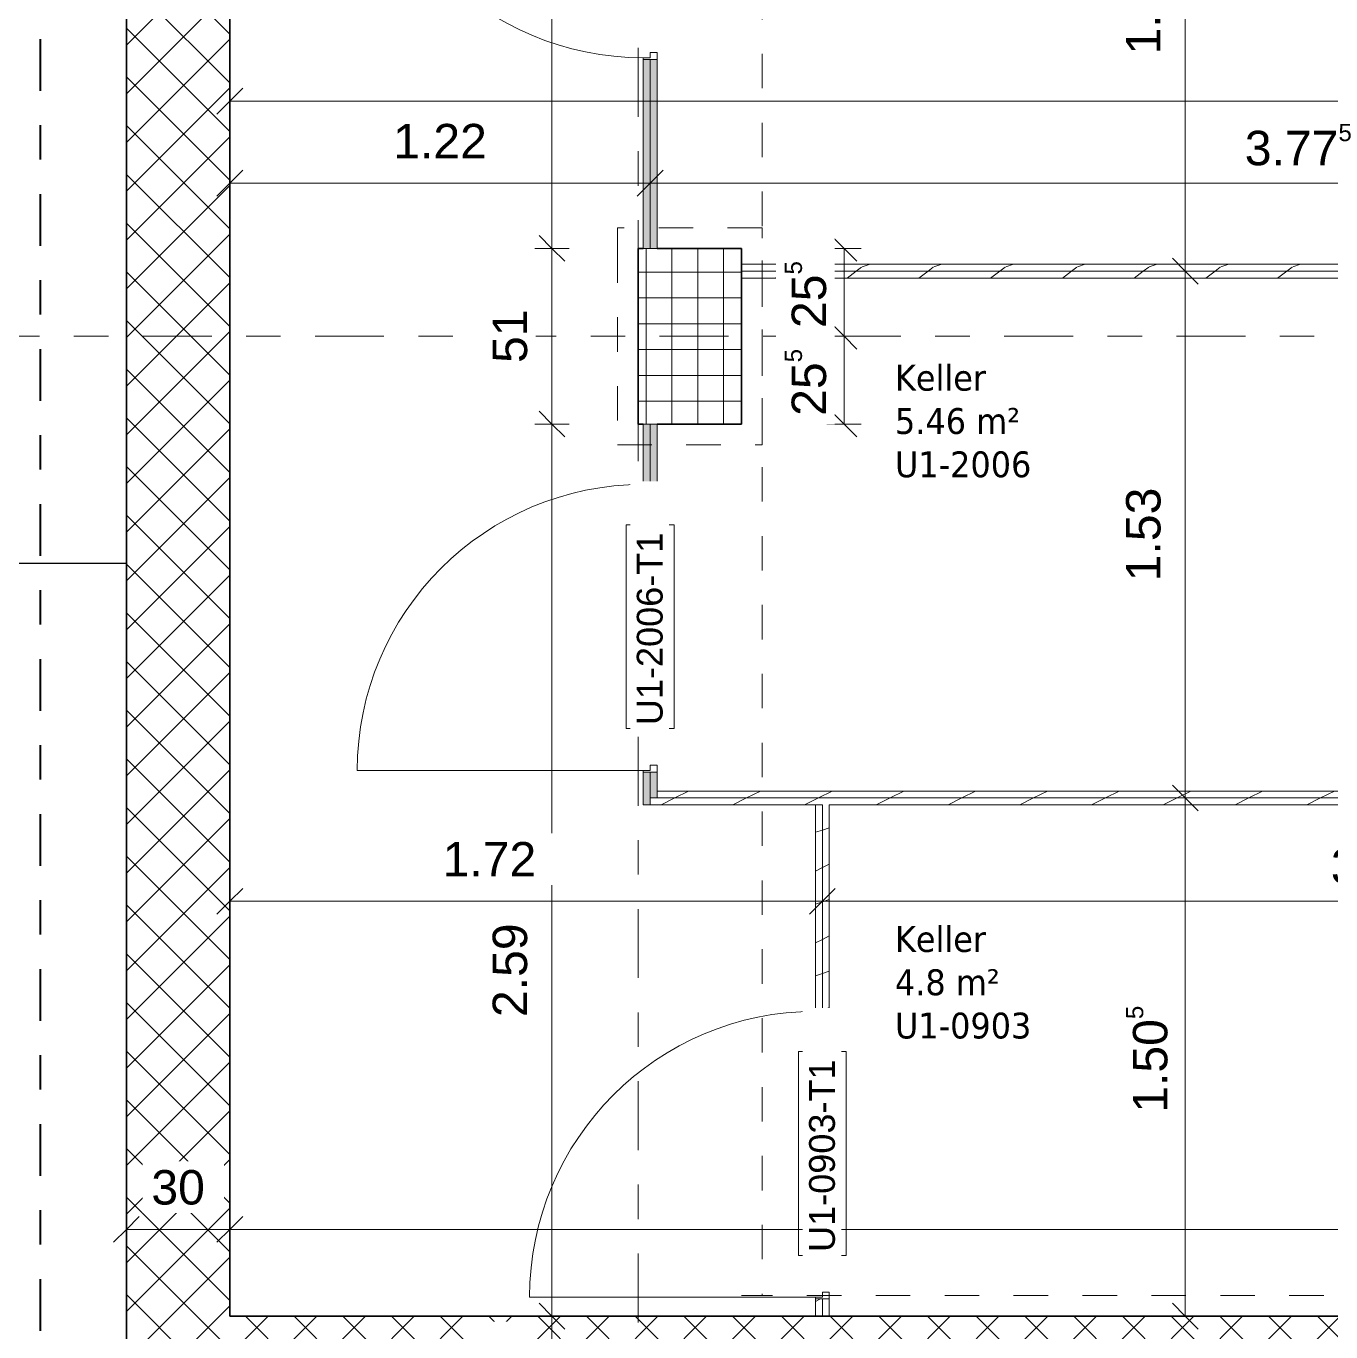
# Model space of a CAD drawing. Header units: metres. Extents: x -85.4 to -16.9, y -4 to 38.1.
# Drawn here: x -32.999 to -29.212, y -2.099 to 1.692 of the extents above; entities that cross this region are included whole.
import ezdxf

# ---------------------------------------------------------------- set-up
doc = ezdxf.new("R2010")
doc.units = ezdxf.units.M
for name, pattern in [('_Rasterlinie_', [0.375, 0.2, -0.05, 0.075, -0.05]), ('_Strichliert - Fein_', [0.15, 0.1, -0.05]), ('Strichpunkt - Fein', [0.2, 0.1, -0.05, 0, -0.05]), ('Strichpunkt - Mittel', [0.35, 0.15, -0.1, 0, -0.1])]:
    doc.linetypes.add(name, pattern=pattern)
for name, color, linetype, lineweight in [('A-____-____-DIMS', 7, 'Continuous', 5), ('A-____-____-DIMS-50', 7, 'Continuous', 5), ('A-AREA-____-IDEN', 7, 'Continuous', 5), ('A-DOOR-____-IDEN', 7, 'Continuous', 5), ('A-DOOR-____-OTLN', 7, 'Continuous', 9), ('A-DOOR-FRAM-MCUT', 7, 'Continuous', 9), ('A-DOOR-OPNG-OTLN', 7, 'Continuous', 9), ('A-FLOR-____-OVHD', 7, 'Strichpunkt - Fein', 9), ('A-WALL-____-MCUT', 7, 'Continuous', 35), ('A-WALL-____-PATT', 7, 'Continuous', 35), ('A-WALL-FNSH-MCUT', 7, 'Continuous', 35), ('C-PRKG-____-OTLN', 7, 'Continuous', 9), ('S-COLS-____-MCUT', 7, 'Continuous', 35), ('S-COLS-____-OTLN', 7, 'Continuous', 9), ('S-GRID-____-OTLN', 7, 'Continuous', 5)]:
    doc.layers.add(name, color=color, linetype=linetype, lineweight=lineweight)
doc.layers.add('A-____-MATC-OTLN', color=7, linetype='Strichpunkt - Mittel', lineweight=40, true_color=0x0080ff)
doc.layers.add('A-DETL-____-OTLN', color=5, linetype='Continuous', lineweight=9, true_color=0x0000ff)
doc.styles.add('Arial_1', font='arial.ttf', dxfattribs={"height": 0.075})
doc.styles.add('Arial_2', font='arial.ttf', dxfattribs={"height": 0.1})
doc.styles.add('Verdana_2', font='verdana.ttf', dxfattribs={"width": 0.9, "height": 0.075})
doc.dimstyles.new('Arial_2_00mm_fein', dxfattribs={"dimscale": 0.3048, "dimtxt": 0.102026, "dimasz": 0.246063, "dimexe": 0.164042, "dimexo": 0.0625, "dimgap": 0.123031, "dimtad": 1, "dimdec": 1, "dimlfac": 100, "dimrnd": 0.5, "dimdsep": 46, "dimtxsty": 'Arial_2', "dimblk1": 'OBLIQUE', "dimblk2": 'OBLIQUE', "dimsah": 1, "dimcen": 0.09, "dimazin": 0, "dimtfac": 1, "dimtdec": 4, "dimtix": 1, "dimtmove": 0, "dimatfit": 3, "dimfxl": 0.164042, "dimfxlon": 1, "dimtvp": 1, "dimtfill": 1, "dimtolj": 1, "dimtzin": 0, "dimarcsym": 2})
doc.dimstyles.new('Arial_2_00mm_fein_2', dxfattribs={"dimscale": 0.3048, "dimtxt": 0.102026, "dimasz": 0.246063, "dimexe": 0.164042, "dimexo": 0.0625, "dimgap": 0.123031, "dimtad": 1, "dimrnd": 0.005, "dimzin": 0, "dimdsep": 46, "dimtxsty": 'Arial_2', "dimblk1": 'OBLIQUE', "dimblk2": 'OBLIQUE', "dimsah": 1, "dimcen": 0.09, "dimazin": 0, "dimtfac": 1, "dimtdec": 4, "dimtix": 1, "dimtmove": 0, "dimatfit": 3, "dimfxl": 0.164042, "dimfxlon": 1, "dimtvp": 1, "dimtfill": 1, "dimtolj": 1, "dimtzin": 0, "dimarcsym": 2})
doc.dimstyles.new('SUB_Rohbau_fein', dxfattribs={"dimscale": 0.3048, "dimtxt": 0.102026, "dimasz": 0.246063, "dimexe": 0.164042, "dimexo": 0.0625, "dimgap": 0.123031, "dimtad": 1, "dimrnd": 0.005, "dimzin": 0, "dimdsep": 46, "dimtxsty": 'Arial_2', "dimblk1": 'OBLIQUE', "dimblk2": 'OBLIQUE', "dimsah": 1, "dimcen": 0.09, "dimazin": 0, "dimtfac": 1, "dimtdec": 4, "dimtix": 1, "dimtmove": 0, "dimatfit": 3, "dimfxl": 0.164042, "dimfxlon": 1, "dimtvp": 1, "dimtfill": 1, "dimtolj": 1, "dimtzin": 0, "dimarcsym": 2})
doc.dimstyles.new('SUB_Rohbau_fein_1', dxfattribs={"dimscale": 0.3048, "dimtxt": 0.102026, "dimasz": 0.246063, "dimexe": 0.164042, "dimexo": 0.0625, "dimgap": 0.123031, "dimtad": 1, "dimrnd": 0.005, "dimzin": 0, "dimdsep": 46, "dimtxsty": 'Arial_2', "dimblk1": 'OBLIQUE', "dimblk2": 'OBLIQUE', "dimsah": 1, "dimcen": 0.09, "dimazin": 0, "dimtfac": 1, "dimtdec": 4, "dimtix": 1, "dimtmove": 2, "dimatfit": 3, "dimfxl": 0.164042, "dimfxlon": 1, "dimtvp": 1, "dimtfill": 1, "dimtolj": 1, "dimtzin": 0, "dimarcsym": 2})
doc.dimstyles.new('SUB_Rohbau_fein_2', dxfattribs={"dimscale": 0.3048, "dimtxt": 0.102026, "dimasz": 0.246063, "dimexe": 0.164042, "dimexo": 0.0625, "dimgap": 0.123031, "dimtad": 1, "dimdec": 1, "dimlfac": 100, "dimrnd": 0.5, "dimdsep": 46, "dimtxsty": 'Arial_2', "dimblk1": 'OBLIQUE', "dimblk2": 'OBLIQUE', "dimsah": 1, "dimcen": 0.09, "dimazin": 0, "dimtfac": 1, "dimtdec": 4, "dimtix": 1, "dimtmove": 0, "dimatfit": 3, "dimfxl": 0.164042, "dimfxlon": 1, "dimtvp": 1, "dimtfill": 1, "dimtolj": 1, "dimtzin": 0, "dimarcsym": 2})
pattern_1 = [(45, (-1.5, -0.67223), (-0.07071068, 0.07071068), []), (135, (-1.5, -0.67223), (-0.07071068, -0.07071068), [])]
pattern_2 = [(216.87, (-1.417, -0.46398), (0.624749256, 0.416501116), [0.10412, -0.93712]), (206.565, (-1.292, -0.52646), (-0.20825414, -0.2082493), [0.23283, -0.23283]), (198.435, (-1.292, -0.63058), (-0.41650024, -0.20824584), [0.13171, -0.52684])]

# ---------------------------------------------------------------- blocks, each defined once
blk = doc.blocks.new('PP_Parkplatz - 3520 x 5000-21080552--01_UG_OK_FFB_AF_lo')
at = {"layer": 'C-PRKG-____-OTLN', "color": 253, "true_color": 0x999999}
for p, q in [((-32.708, 0.1319), (-37.708, 0.1319)), ((-32.708, 0.1319), (-37.708, 0.1319)), ((-37.708, 0.1319), (-32.708, 0.1319)), ((-32.708, -2.3534), (-32.708, 0.1319)), ((-32.708, 0.1319), (-32.708, -2.3534))]:
    blk.add_line(p, q, dxfattribs=at)
blk = doc.blocks.new('PP_Parkplatz - 3520 x 5000-V19--01_UG_OK_FFB_AF_lo')
at = {"layer": 'C-PRKG-____-OTLN', "color": 253, "true_color": 0x999999}
for p, q in [((-32.708, 0.1323), (-37.7021, 0.1323)), ((-37.7021, 0.1323), (-32.708, 0.1323)), ((-32.708, 0.1323), (-37.7021, 0.1323))]:
    blk.add_line(p, q, dxfattribs=at)
blk = doc.blocks.new('TU DF 1 - Rahmenstock - stumpf einschlagend - 800x1900 Kellerabteil-41621819--01_UG_OK_FFB_AF_lo')
at = {"layer": 'A-DOOR-FRAM-MCUT', "color": 253, "true_color": 0x999999}
for p, q in [((-0.415, 0.02), (-0.42, 0.02)), ((-0.42, 0.02), (-0.42, -0.02)), ((-0.415, 0), (-0.415, 0.02)), ((-0.4, 0), (-0.415, 0)), ((-0.4, -0.02), (-0.4, 0)), ((0.415, 0), (0.4, 0)), ((0.4, 0), (0.4, -0.02)), ((0.42, 0.02), (0.415, 0.02)), ((0.415, 0.02), (0.415, 0)), ((0.42, -0.02), (0.42, 0.02)), ((-0.42, -0.02), (-0.4, -0.02)), ((0.4, -0.02), (0.42, -0.02))]:
    blk.add_line(p, q, dxfattribs=at)
at = {"layer": 'A-DOOR-OPNG-OTLN', "color": 253, "true_color": 0x999999}
blk.add_line((0.415, 0.02), (0.415, 0.85), dxfattribs=at)
blk.add_arc((0.415, 0.02), 0.83, 90, 180, dxfattribs=at)
blk = doc.blocks.new('TU DF 1 - Rahmenstock - stumpf einschlagend - 800x1900 Kellerabteil-41621821--01_UG_OK_FFB_AF_lo')
at = {"layer": 'A-DOOR-FRAM-MCUT', "color": 253, "true_color": 0x999999}
for p, q in [((-0.42, 0.02), (-0.4, 0.02)), ((-0.42, -0.02), (-0.42, 0.02)), ((-0.4, 0.02), (-0.4, 0)), ((0.4, 0.02), (0.42, 0.02)), ((0.4, 0), (0.4, 0.02)), ((0.42, 0.02), (0.42, -0.02)), ((-0.415, -0.02), (-0.42, -0.02)), ((-0.415, 0), (-0.415, -0.02)), ((-0.4, 0), (-0.415, 0)), ((0.415, 0), (0.4, 0)), ((0.415, -0.02), (0.415, 0)), ((0.42, -0.02), (0.415, -0.02))]:
    blk.add_line(p, q, dxfattribs=at)
at = {"layer": 'A-DOOR-OPNG-OTLN', "color": 253, "true_color": 0x999999}
blk.add_line((0.415, -0.02), (0.415, -0.85), dxfattribs=at)
blk.add_arc((0.415, -0.02), 0.83, 180, 270, dxfattribs=at)
blk = doc.blocks.new('DIMBLOCK99--01_UG_OK_FFB_AF_lo')
at = {"layer": 'A-____-____-DIMS-50'}
for p, q in [((-32.708, -1.8015), (-32.708, -1.7515)), ((-32.708, -1.8015), (-32.6705, -1.764)), ((-32.408, -1.8015), (-32.408, -1.7515)), ((-32.408, -1.8015), (-32.3705, -1.764)), ((-32.708, -1.8015), (-32.7455, -1.839)), ((-32.708, -1.8015), (-32.408, -1.8015)), ((-32.708, -1.8015), (-32.708, -1.8515)), ((-32.408, -1.8015), (-32.4455, -1.839)), ((-32.408, -1.8015), (-32.408, -1.8515))]:
    blk.add_line(p, q, dxfattribs=at)
at = {"layer": 'A-____-____-DIMS-50', "color": 0, "insert": (-32.6356, -1.6294), "char_height": 0.1, "width": 0.186088, "attachment_point": 1, "line_spacing_factor": 0.941778, "style": 'Arial_2', "bg_fill": 3, "box_fill_scale": 1.25, "bg_fill_color": 256, "bg_fill_true_color": 13158600, "bg_fill_transparency": 0}
blk.add_mtext('30', dxfattribs=at)
blk = doc.blocks.new('_Oblique')
at = {"color": 0, "linetype": 'ByBlock', "lineweight": -2}
blk.add_line((-0.5, -0.5), (0.5, 0.5), dxfattribs=at)
blk = doc.blocks.new('DIMBLOCK100--01_UG_OK_FFB_AF_lo')
at = {"layer": 'A-____-____-DIMS-50'}
for p, q in [((-32.408, -1.8015), (-32.408, -1.7515)), ((-32.408, -1.8015), (-32.3705, -1.764)), ((-19.938, -1.8015), (-19.938, -1.7515)), ((-19.938, -1.8015), (-19.9005, -1.764)), ((-32.408, -1.8015), (-32.4455, -1.839)), ((-32.408, -1.8015), (-19.938, -1.8015)), ((-32.408, -1.8015), (-32.408, -1.8515)), ((-19.938, -1.8015), (-19.9755, -1.839)), ((-19.938, -1.8015), (-19.938, -1.8515))]:
    blk.add_line(p, q, dxfattribs=at)
at = {"layer": 'A-____-____-DIMS-50', "color": 0, "insert": (-26.3475, -1.6294), "char_height": 0.1, "width": 0.418697, "attachment_point": 1, "line_spacing_factor": 0.941778, "style": 'Arial_2', "bg_fill": 3, "box_fill_scale": 1.25, "bg_fill_color": 256, "bg_fill_true_color": 13158600, "bg_fill_transparency": 0}
blk.add_mtext('12.47', dxfattribs=at)
blk = doc.blocks.new('DIMBLOCK122--01_UG_OK_FFB_AF_lo')
at = {"layer": 'A-____-____-DIMS-50'}
for p, q in [((-31.473, 3.6166), (-31.5105, 3.6541)), ((-31.473, 3.6166), (-31.523, 3.6166)), ((-31.473, 3.6166), (-31.473, 1.0466)), ((-31.473, 3.6166), (-31.4355, 3.5791)), ((-31.473, 3.6166), (-31.423, 3.6166)), ((-31.473, 1.0466), (-31.5105, 1.0841)), ((-31.473, 1.0466), (-31.523, 1.0466)), ((-31.473, 1.0466), (-31.4355, 1.0091)), ((-31.473, 1.0466), (-31.423, 1.0466))]:
    blk.add_line(p, q, dxfattribs=at)
at = {"layer": 'A-____-____-DIMS-50', "color": 0, "insert": (-31.645, 2.1959), "char_height": 0.1, "width": 0.325653, "attachment_point": 1, "rotation": 90, "line_spacing_factor": 0.941778, "style": 'Arial_2', "bg_fill": 3, "box_fill_scale": 1.25, "bg_fill_color": 256, "bg_fill_true_color": 13158600, "bg_fill_transparency": 0}
blk.add_mtext('2.57', dxfattribs=at)
blk = doc.blocks.new('DIMBLOCK123--01_UG_OK_FFB_AF_lo')
at = {"layer": 'A-____-____-DIMS-50'}
for p, q in [((-31.473, 1.0466), (-31.5105, 1.0841)), ((-31.473, 1.0466), (-31.523, 1.0466)), ((-31.473, 1.0466), (-31.473, 0.5366)), ((-31.473, 1.0466), (-31.4355, 1.0091)), ((-31.473, 1.0466), (-31.423, 1.0466)), ((-31.473, 0.5366), (-31.5105, 0.5741)), ((-31.473, 0.5366), (-31.523, 0.5366)), ((-31.473, 0.5366), (-31.4355, 0.4991)), ((-31.473, 0.5366), (-31.423, 0.5366))]:
    blk.add_line(p, q, dxfattribs=at)
at = {"layer": 'A-____-____-DIMS-50', "color": 0, "insert": (-31.645, 0.714), "char_height": 0.1, "width": 0.186088, "attachment_point": 1, "rotation": 90, "line_spacing_factor": 0.941778, "style": 'Arial_2', "bg_fill": 3, "box_fill_scale": 1.25, "bg_fill_color": 256, "bg_fill_true_color": 13158600, "bg_fill_transparency": 0}
blk.add_mtext('51', dxfattribs=at)
blk = doc.blocks.new('DIMBLOCK124--01_UG_OK_FFB_AF_lo')
at = {"layer": 'A-____-____-DIMS-50'}
for p, q in [((-31.473, 0.5366), (-31.5105, 0.5741)), ((-31.473, 0.5366), (-31.523, 0.5366)), ((-31.473, 0.5366), (-31.473, -2.0534)), ((-31.473, 0.5366), (-31.4355, 0.4991)), ((-31.473, 0.5366), (-31.423, 0.5366)), ((-31.473, -2.0534), (-31.5105, -2.0159)), ((-31.473, -2.0534), (-31.523, -2.0534)), ((-31.473, -2.0534), (-31.4355, -2.0909)), ((-31.473, -2.0534), (-31.423, -2.0534))]:
    blk.add_line(p, q, dxfattribs=at)
at = {"layer": 'A-____-____-DIMS-50', "color": 0, "insert": (-31.645, -1.185), "char_height": 0.1, "width": 0.325653, "attachment_point": 1, "rotation": 90, "line_spacing_factor": 0.941778, "style": 'Arial_2', "bg_fill": 3, "box_fill_scale": 1.25, "bg_fill_color": 256, "bg_fill_true_color": 13158600, "bg_fill_transparency": 0}
blk.add_mtext('2.59', dxfattribs=at)
blk = doc.blocks.new('DIMBLOCK125--01_UG_OK_FFB_AF_lo')
at = {"layer": 'A-____-____-DIMS-50'}
for p, q in [((-31.473, -2.0534), (-31.5105, -2.0159)), ((-31.473, -2.0534), (-31.523, -2.0534)), ((-31.473, -2.0534), (-31.473, -2.3534)), ((-31.473, -2.0534), (-31.4355, -2.0909)), ((-31.473, -2.0534), (-31.423, -2.0534)), ((-31.473, -2.3534), (-31.5105, -2.3159)), ((-31.473, -2.3534), (-31.523, -2.3534)), ((-31.473, -2.3534), (-31.4355, -2.3909)), ((-31.473, -2.3534), (-31.423, -2.3534))]:
    blk.add_line(p, q, dxfattribs=at)
at = {"layer": 'A-____-____-DIMS-50', "color": 0, "insert": (-31.645, -2.281), "char_height": 0.1, "width": 0.186088, "attachment_point": 1, "rotation": 90, "line_spacing_factor": 0.941778, "style": 'Arial_2', "bg_fill": 3, "box_fill_scale": 1.25, "bg_fill_color": 256, "bg_fill_true_color": 13158600, "bg_fill_transparency": 0}
blk.add_mtext('30', dxfattribs=at)
blk = doc.blocks.new('DIMBLOCK152--01_UG_OK_FFB_AF_lo')
at = {"layer": 'A-____-____-DIMS-50'}
for p, q in [((-32.408, 1.4742), (-32.408, 1.5242)), ((-19.938, 1.4742), (-19.938, 1.5242)), ((-32.408, 1.4742), (-32.3705, 1.5117)), ((-19.938, 1.4742), (-19.9005, 1.5117)), ((-32.408, 1.4742), (-32.4455, 1.4367)), ((-32.408, 1.4742), (-19.938, 1.4742)), ((-32.408, 1.4742), (-32.408, 1.4242)), ((-19.938, 1.4742), (-19.9755, 1.4367)), ((-19.938, 1.4742), (-19.938, 1.4242))]:
    blk.add_line(p, q, dxfattribs=at)
at = {"layer": 'A-____-____-DIMS-50', "color": 0, "insert": (-26.3475, 1.6463), "char_height": 0.1, "width": 0.418697, "attachment_point": 1, "line_spacing_factor": 0.941778, "style": 'Arial_2', "bg_fill": 3, "box_fill_scale": 1.25, "bg_fill_color": 256, "bg_fill_true_color": 13158600, "bg_fill_transparency": 0}
blk.add_mtext('12.47', dxfattribs=at)
blk = doc.blocks.new('DIMBLOCK490--01_UG_OK_FFB_AF_lo')
at = {"layer": 'A-____-____-DIMS-50'}
for p, q in [((-29.6347, 2.5102), (-29.6722, 2.5477)), ((-29.6347, 2.5102), (-29.6847, 2.5102)), ((-29.6347, 2.5102), (-29.6347, 0.9806)), ((-29.6347, 2.5102), (-29.5972, 2.4727)), ((-29.6347, 2.5102), (-29.5847, 2.5102)), ((-29.6347, 0.9806), (-29.6722, 1.0181)), ((-29.6347, 0.9806), (-29.6847, 0.9806)), ((-29.6347, 0.9806), (-29.5972, 0.9431)), ((-29.6347, 0.9806), (-29.5847, 0.9806))]:
    blk.add_line(p, q, dxfattribs=at)
at = {"layer": 'A-____-____-DIMS-50', "color": 0, "insert": (-29.8068, 1.6097), "char_height": 0.1, "width": 0.325653, "attachment_point": 1, "rotation": 90, "line_spacing_factor": 0.941778, "style": 'Arial_2', "bg_fill": 3, "box_fill_scale": 1.25, "bg_fill_color": 256, "bg_fill_true_color": 13158600, "bg_fill_transparency": 0}
blk.add_mtext('1.53', dxfattribs=at)
blk = doc.blocks.new('DIMBLOCK491--01_UG_OK_FFB_AF_lo')
at = {"layer": 'A-____-____-DIMS-50'}
for p, q in [((-29.6347, 0.9806), (-29.6722, 1.0181)), ((-29.6347, 0.9806), (-29.6847, 0.9806)), ((-29.6347, 0.9806), (-29.6347, -0.5489)), ((-29.6347, 0.9806), (-29.5972, 0.9431)), ((-29.6347, 0.9806), (-29.5847, 0.9806)), ((-29.6347, -0.5489), (-29.6722, -0.5114)), ((-29.6347, -0.5489), (-29.6847, -0.5489)), ((-29.6347, -0.5489), (-29.5972, -0.5864)), ((-29.6347, -0.5489), (-29.5847, -0.5489))]:
    blk.add_line(p, q, dxfattribs=at)
at = {"layer": 'A-____-____-DIMS-50', "color": 0, "insert": (-29.8068, 0.0802), "char_height": 0.1, "width": 0.325653, "attachment_point": 1, "rotation": 90, "line_spacing_factor": 0.941778, "style": 'Arial_2', "bg_fill": 3, "box_fill_scale": 1.25, "bg_fill_color": 256, "bg_fill_true_color": 13158600, "bg_fill_transparency": 0}
blk.add_mtext('1.53', dxfattribs=at)
blk = doc.blocks.new('DIMBLOCK492--01_UG_OK_FFB_AF_lo')
at = {"layer": 'A-____-____-DIMS-50'}
for p, q in [((-29.6347, -0.5489), (-29.6722, -0.5114)), ((-29.6347, -0.5489), (-29.6847, -0.5489)), ((-29.6347, -0.5489), (-29.6347, -2.0534)), ((-29.6347, -0.5489), (-29.5972, -0.5864)), ((-29.6347, -0.5489), (-29.5847, -0.5489)), ((-29.6347, -2.0534), (-29.6722, -2.0159)), ((-29.6347, -2.0534), (-29.6847, -2.0534)), ((-29.6347, -2.0534), (-29.5972, -2.0909)), ((-29.6347, -2.0534), (-29.5847, -2.0534))]:
    blk.add_line(p, q, dxfattribs=at)
at = {"layer": 'A-____-____-DIMS-50', "color": 0, "insert": (-29.8068, -1.4629), "char_height": 0.1, "width": 0.388091, "attachment_point": 1, "rotation": 90, "line_spacing_factor": 0.941778, "style": 'Arial_2', "bg_fill": 3, "box_fill_scale": 1.25, "bg_fill_color": 256, "bg_fill_true_color": 13158600, "bg_fill_transparency": 0}
blk.add_mtext('1.50\\A2\\H0.5x;\\S5^  ;\\H2x;', dxfattribs=at)
blk = doc.blocks.new('DIMBLOCK511--01_UG_OK_FFB_AF_lo')
at = {"layer": 'A-____-____-DIMS-50'}
for p, q in [((-32.408, 1.2361), (-32.408, 1.2861)), ((-32.408, 1.2361), (-32.3705, 1.2736)), ((-31.188, 1.2361), (-31.188, 1.2861)), ((-31.188, 1.2361), (-31.1505, 1.2736)), ((-32.408, 1.2361), (-32.4455, 1.1986)), ((-32.408, 1.2361), (-31.188, 1.2361)), ((-32.408, 1.2361), (-32.408, 1.1861)), ((-31.188, 1.2361), (-31.2255, 1.1986)), ((-31.188, 1.2361), (-31.188, 1.1861))]:
    blk.add_line(p, q, dxfattribs=at)
at = {"layer": 'A-____-____-DIMS-50', "color": 0, "insert": (-31.9337, 1.4081), "char_height": 0.1, "width": 0.325653, "attachment_point": 1, "line_spacing_factor": 0.941778, "style": 'Arial_2', "bg_fill": 3, "box_fill_scale": 1.25, "bg_fill_color": 256, "bg_fill_true_color": 13158600, "bg_fill_transparency": 0}
blk.add_mtext('1.22', dxfattribs=at)
blk = doc.blocks.new('DIMBLOCK512--01_UG_OK_FFB_AF_lo')
at = {"layer": 'A-____-____-DIMS-50'}
for p, q in [((-31.188, 1.2361), (-31.188, 1.2861)), ((-31.188, 1.2361), (-31.1505, 1.2736)), ((-27.413, 1.2361), (-27.413, 1.2861)), ((-27.413, 1.2361), (-27.3755, 1.2736)), ((-31.188, 1.2361), (-31.2255, 1.1986)), ((-31.188, 1.2361), (-27.413, 1.2361)), ((-31.188, 1.2361), (-31.188, 1.1861)), ((-27.413, 1.2361), (-27.4505, 1.1986)), ((-27.413, 1.2361), (-27.413, 1.1861))]:
    blk.add_line(p, q, dxfattribs=at)
at = {"layer": 'A-____-____-DIMS-50', "color": 0, "insert": (-29.4622, 1.4081), "char_height": 0.1, "width": 0.388091, "attachment_point": 1, "line_spacing_factor": 0.941778, "style": 'Arial_2', "bg_fill": 3, "box_fill_scale": 1.25, "bg_fill_color": 256, "bg_fill_true_color": 13158600, "bg_fill_transparency": 0}
blk.add_mtext('3.77\\A2\\H0.5x;\\S5^  ;\\H2x;', dxfattribs=at)
blk = doc.blocks.new('DIMBLOCK517--01_UG_OK_FFB_AF_lo')
at = {"layer": 'A-____-____-DIMS-50'}
for p, q in [((-32.408, -0.8489), (-32.408, -0.7989)), ((-32.408, -0.8489), (-32.3705, -0.8114)), ((-30.688, -0.8489), (-30.688, -0.7989)), ((-30.688, -0.8489), (-30.6505, -0.8114)), ((-32.408, -0.8489), (-32.4455, -0.8864)), ((-32.408, -0.8489), (-30.688, -0.8489)), ((-32.408, -0.8489), (-32.408, -0.8989)), ((-30.688, -0.8489), (-30.7255, -0.8864)), ((-30.688, -0.8489), (-30.688, -0.8989))]:
    blk.add_line(p, q, dxfattribs=at)
at = {"layer": 'A-____-____-DIMS-50', "color": 0, "insert": (-31.7904, -0.6769), "char_height": 0.1, "width": 0.325653, "attachment_point": 1, "line_spacing_factor": 0.941778, "style": 'Arial_2', "bg_fill": 3, "box_fill_scale": 1.25, "bg_fill_color": 256, "bg_fill_true_color": 13158600, "bg_fill_transparency": 0}
blk.add_mtext('1.72', dxfattribs=at)
blk = doc.blocks.new('DIMBLOCK518--01_UG_OK_FFB_AF_lo')
at = {"layer": 'A-____-____-DIMS-50'}
for p, q in [((-30.688, -0.8489), (-30.688, -0.7989)), ((-30.688, -0.8489), (-30.6505, -0.8114)), ((-27.413, -0.8489), (-27.413, -0.7989)), ((-27.413, -0.8489), (-27.3755, -0.8114)), ((-30.688, -0.8489), (-30.7255, -0.8864)), ((-30.688, -0.8489), (-27.413, -0.8489)), ((-30.688, -0.8489), (-30.688, -0.8989)), ((-27.413, -0.8489), (-27.4505, -0.8864)), ((-27.413, -0.8489), (-27.413, -0.8989))]:
    blk.add_line(p, q, dxfattribs=at)
at = {"layer": 'A-____-____-DIMS-50', "color": 0, "insert": (-29.2122, -0.6769), "char_height": 0.1, "width": 0.388091, "attachment_point": 1, "line_spacing_factor": 0.941778, "style": 'Arial_2', "bg_fill": 3, "box_fill_scale": 1.25, "bg_fill_color": 256, "bg_fill_true_color": 13158600, "bg_fill_transparency": 0}
blk.add_mtext('3.27\\A2\\H0.5x;\\S5^  ;\\H2x;', dxfattribs=at)
blk = doc.blocks.new('DIMBLOCK559--01_UG_OK_FFB_AF_lo')
at = {"layer": 'A-____-____-DIMS-50'}
for p, q in [((-30.6253, 1.0466), (-30.6628, 1.0841)), ((-30.6253, 1.0466), (-30.6753, 1.0466)), ((-30.6253, 1.0466), (-30.6253, 0.7916)), ((-30.6253, 1.0466), (-30.5878, 1.0091)), ((-30.6253, 1.0466), (-30.5753, 1.0466)), ((-30.6253, 0.7916), (-30.6628, 0.8291)), ((-30.6253, 0.7916), (-30.6753, 0.7916)), ((-30.6253, 0.7916), (-30.5878, 0.7541)), ((-30.6253, 0.7916), (-30.5753, 0.7916))]:
    blk.add_line(p, q, dxfattribs=at)
at = {"layer": 'A-____-____-DIMS-50', "color": 0, "insert": (-30.7973, 0.8155), "char_height": 0.1, "width": 0.248525, "attachment_point": 1, "rotation": 90, "line_spacing_factor": 0.941778, "style": 'Arial_2', "bg_fill": 3, "box_fill_scale": 1.25, "bg_fill_color": 256, "bg_fill_true_color": 13158600, "bg_fill_transparency": 0}
blk.add_mtext('25\\A2\\H0.5x;\\S5^  ;\\H2x;', dxfattribs=at)
blk = doc.blocks.new('DIMBLOCK560--01_UG_OK_FFB_AF_lo')
at = {"layer": 'A-____-____-DIMS-50'}
for p, q in [((-30.6253, 0.7916), (-30.6628, 0.8291)), ((-30.6253, 0.7916), (-30.6753, 0.7916)), ((-30.6253, 0.7916), (-30.6253, 0.5366)), ((-30.6253, 0.7916), (-30.5878, 0.7541)), ((-30.6253, 0.7916), (-30.5753, 0.7916)), ((-30.6253, 0.5366), (-30.6628, 0.5741)), ((-30.6253, 0.5366), (-30.6753, 0.5366)), ((-30.6253, 0.5366), (-30.5878, 0.4991)), ((-30.6253, 0.5366), (-30.5753, 0.5366))]:
    blk.add_line(p, q, dxfattribs=at)
at = {"layer": 'A-____-____-DIMS-50', "color": 0, "insert": (-30.7973, 0.5605), "char_height": 0.1, "width": 0.248525, "attachment_point": 1, "rotation": 90, "line_spacing_factor": 0.941778, "style": 'Arial_2', "bg_fill": 3, "box_fill_scale": 1.25, "bg_fill_color": 256, "bg_fill_true_color": 13158600, "bg_fill_transparency": 0}
blk.add_mtext('25\\A2\\H0.5x;\\S5^  ;\\H2x;', dxfattribs=at)

msp = doc.modelspace()

# ---------------------------------------------------------------- hatches: boundary and pattern name
at = {"layer": 'A-WALL-____-PATT', "lineweight": 9}
h = msp.add_hatch(dxfattribs=at)
h.set_pattern_fill('FP_1', color=256, style=0, pattern_type=2)
h.set_pattern_definition(pattern_1)
h.paths.add_polyline_path([(-32.708, -2.3534), (-32.408, -2.3534), (-32.408, 16.2216), (-32.708, 16.2216), (-32.708, -0.7739)])
at = {"layer": 'A-WALL-____-PATT', "lineweight": 9, "true_color": 0xc3b7ad}
h = msp.add_hatch(dxfattribs=at)
h.set_pattern_fill('FP_4', color=9, style=0, pattern_type=2)
h.set_pattern_definition(pattern_2)
h.paths.add_polyline_path([(-31.188, -0.5689), (-31.188, -0.4739), (-31.208, -0.4739), (-31.208, -0.5689)])
h.paths.add_polyline_path([(-31.188, 0.3661), (-31.188, 0.5366), (-31.208, 0.5366), (-31.208, 0.3661)])
h.paths.add_polyline_path([(-31.188, 1.0466), (-31.188, 1.5952), (-31.208, 1.5952), (-31.208, 1.0466)])
h.paths.add_polyline_path([(-31.208, 2.4352), (-31.188, 2.4352), (-31.188, 2.5852), (-31.208, 2.5852)])
h.paths.add_polyline_path([(-31.208, 3.4252), (-31.188, 3.4252), (-31.188, 3.6166), (-31.208, 3.6166)])
h.paths.add_polyline_path([(-31.208, 4.1266), (-31.188, 4.1266), (-31.188, 4.6543), (-31.208, 4.6543), (-31.208, 4.3887)])
h.paths.add_polyline_path([(-31.188, 5.4943), (-31.188, 5.6443), (-31.208, 5.6443), (-31.208, 5.4943)])
h.paths.add_polyline_path([(-31.188, 6.4843), (-31.188, 7.7134), (-31.208, 7.7134), (-31.208, 6.4843)])
h.paths.add_polyline_path([(-31.188, 8.5534), (-31.188, 8.7034), (-31.208, 8.7034), (-31.208, 8.5534)])
h.paths.add_polyline_path([(-31.188, 9.5434), (-31.188, 9.9766), (-31.208, 9.9766), (-31.208, 9.5434)])
h.paths.add_polyline_path([(-31.188, 10.4866), (-31.188, 10.7725), (-31.208, 10.7725), (-31.208, 10.4866)])
h.paths.add_polyline_path([(-31.208, 11.6125), (-31.188, 11.6125), (-31.188, 11.7575), (-31.208, 11.7575)])
h.paths.add_polyline_path([(-31.188, 12.5975), (-31.188, 13.0566), (-31.208, 13.0566), (-31.208, 12.5975)])
h.paths.add_polyline_path([(-31.208, 13.5666), (-31.188, 13.5666), (-31.188, 13.8416), (-31.208, 13.8416)])
h.paths.add_polyline_path([(-31.208, 14.6816), (-31.188, 14.6816), (-31.188, 14.7516), (-31.208, 14.7516), (-31.208, 14.714)])
h = msp.add_hatch(dxfattribs=at)
h.set_pattern_fill('FP_4', color=9, style=0, pattern_type=2)
h.set_pattern_definition(pattern_2)
h.paths.add_polyline_path([(-31.168, -0.5489), (-31.168, -0.4739), (-31.188, -0.4739), (-31.188, -0.5489)])
h.paths.add_polyline_path([(-31.168, 0.3661), (-31.168, 0.5366), (-31.188, 0.5366), (-31.188, 0.3661)])
h.paths.add_polyline_path([(-31.168, 1.0466), (-31.168, 1.5952), (-31.188, 1.5952), (-31.188, 1.0466)])
h.paths.add_polyline_path([(-31.168, 2.4352), (-31.168, 2.5852), (-31.188, 2.5852), (-31.188, 2.4352)])
h.paths.add_polyline_path([(-31.168, 3.4252), (-31.168, 3.6166), (-31.188, 3.6166), (-31.188, 3.4252)])
h.paths.add_polyline_path([(-31.188, 4.1266), (-31.168, 4.1266), (-31.168, 4.6543), (-31.188, 4.6543), (-31.188, 4.3887)])
h.paths.add_polyline_path([(-31.188, 5.4943), (-31.168, 5.4943), (-31.168, 5.6443), (-31.188, 5.6443)])
h.paths.add_polyline_path([(-31.168, 6.4843), (-31.168, 7.7134), (-31.188, 7.7134), (-31.188, 6.4843)])
h.paths.add_polyline_path([(-31.168, 8.5534), (-31.168, 8.7034), (-31.188, 8.7034), (-31.188, 8.5534)])
h.paths.add_polyline_path([(-31.168, 9.5434), (-31.168, 9.9766), (-31.188, 9.9766), (-31.188, 9.5434)])
h.paths.add_polyline_path([(-31.168, 10.4866), (-31.168, 10.7725), (-31.188, 10.7725), (-31.188, 10.4866)])
h.paths.add_polyline_path([(-31.168, 11.6125), (-31.168, 11.7575), (-31.188, 11.7575), (-31.188, 11.6125)])
h.paths.add_polyline_path([(-31.168, 12.5975), (-31.168, 13.0566), (-31.188, 13.0566), (-31.188, 12.5975)])
h.paths.add_polyline_path([(-31.168, 13.5666), (-31.168, 13.8416), (-31.188, 13.8416), (-31.188, 13.5666)])
h.paths.add_polyline_path([(-31.168, 14.6816), (-31.168, 14.7316), (-31.188, 14.7316), (-31.188, 14.6816)])
h = msp.add_hatch(dxfattribs=at)
h.set_pattern_fill('FP_4', color=9, style=0, pattern_type=2)
h.set_pattern_definition(pattern_2)
h.paths.add_polyline_path([(-23.448, 0.9806), (-23.448, 1.0006), (-30.923, 1.0006), (-30.923, 0.9806), (-26.9972, 0.9806)])
h = msp.add_hatch(dxfattribs=at)
h.set_pattern_fill('FP_4', color=9, style=0, pattern_type=2)
h.set_pattern_definition(pattern_2)
h.paths.add_polyline_path([(-30.923, 0.9606), (-23.448, 0.9606), (-23.448, 0.9806), (-30.923, 0.9806)])
h = msp.add_hatch(dxfattribs=at)
h.set_pattern_fill('FP_4', color=9, style=0, pattern_type=2)
h.set_pattern_definition(pattern_2)
h.paths.add_polyline_path([(-31.168, -0.5489), (-23.448, -0.5489), (-23.448, -0.5289), (-31.168, -0.5289)])
h = msp.add_hatch(dxfattribs=at)
h.set_pattern_fill('FP_4', color=9, style=0, pattern_type=2)
h.set_pattern_definition(pattern_2)
h.paths.add_polyline_path([(-23.448, -0.5689), (-23.448, -0.5489), (-31.188, -0.5489), (-31.188, -0.5689), (-26.9972, -0.5689)])
h = msp.add_hatch(dxfattribs=at)
h.set_pattern_fill('FP_4', color=9, style=0, pattern_type=2)
h.set_pattern_definition(pattern_2)
h.paths.add_polyline_path([(-30.708, -2.0534), (-30.688, -2.0534), (-30.688, -2.0034), (-30.708, -2.0034)])
h.paths.add_polyline_path([(-30.688, -1.1634), (-30.688, -0.5689), (-30.708, -0.5689), (-30.708, -1.1634)])
h = msp.add_hatch(dxfattribs=at)
h.set_pattern_fill('FP_4', color=9, style=0, pattern_type=2)
h.set_pattern_definition(pattern_2)
h.paths.add_polyline_path([(-30.688, -2.0534), (-30.668, -2.0534), (-30.668, -2.0034), (-30.688, -2.0034)])
h.paths.add_polyline_path([(-30.668, -1.1634), (-30.668, -0.5689), (-30.688, -0.5689), (-30.688, -1.1634)])
at = {"layer": 'A-WALL-____-PATT', "lineweight": 9}
h = msp.add_hatch(dxfattribs=at)
h.set_pattern_fill('FP_1', color=256, style=0, pattern_type=2)
h.set_pattern_definition(pattern_1)
h.paths.add_polyline_path([(-32.408, -2.3534), (-19.538, -2.3534), (-19.538, -2.0534), (-32.408, -2.0534)])
at = {"layer": 'S-COLS-____-OTLN'}
h = msp.add_hatch(dxfattribs=at)
h.set_pattern_fill('FP_2', color=256, style=0, pattern_type=2)
h.set_pattern_definition([(0, (-1.5, -0.67223), (0, 0.075), []), (90, (-1.5, -0.67223), (-0.075, 5e-18), [])])
h.paths.add_polyline_path([(-31.188, 0.5366), (-30.923, 0.5366), (-30.923, 1.0466), (-31.223, 1.0466), (-31.223, 0.5366), (-31.208, 0.5366)])

# ---------------------------------------------------------------- linework, layer by layer
at = {"layer": 'A-____-MATC-OTLN'}
msp.add_line((-32.958, 38.1043), (-32.958, -3.5132), dxfattribs=at)
at = {"layer": 'A-DETL-____-OTLN', "color": 8, "linetype": '_Strichliert - Fein_', "true_color": 0x808080}
msp.add_line((-31.283, 1.0466), (-31.283, 1.1066), dxfattribs=at)
at = {"layer": 'A-DOOR-____-IDEN', "flags": 128}
msp.add_lwpolyline([(-31.2576, -0.3476), (-31.2576, 0.2444), (-31.1186, 0.2444), (-31.1186, -0.3476)], close=True, dxfattribs=at)
at = {"layer": 'A-FLOR-____-OVHD'}
for p, q in [((-30.863, 22.0116), (-30.863, -1.9934)), ((-30.863, 1.1066), (-31.283, 1.1066)), ((-30.863, 0.4766), (-30.863, 1.1066)), ((-31.283, 1.0466), (-31.283, 0.4766)), ((-31.283, 0.4766), (-30.863, 0.4766)), ((-27.433, -1.9934), (-30.923, -1.9934))]:
    msp.add_line(p, q, dxfattribs=at)
at = {"layer": 'A-WALL-____-MCUT'}
for p, q in [((-32.708, 16.6716), (-32.708, -2.3534)), ((-32.408, -2.0534), (-32.408, 16.2216)), ((-23.428, -2.0534), (-32.408, -2.0534))]:
    msp.add_line(p, q, dxfattribs=at)
at = {"layer": 'A-WALL-____-MCUT', "color": 253, "lineweight": 9, "true_color": 0x999999}
for p, q in [((-31.188, 1.0466), (-31.188, 1.5952)), ((-31.208, 1.0466), (-31.168, 1.0466)), ((-23.448, 0.9806), (-30.923, 0.9806)), ((-31.168, 0.5366), (-31.208, 0.5366)), ((-31.188, 0.3661), (-31.188, 0.5366)), ((-31.188, -0.5689), (-31.188, -0.4739)), ((-31.168, -0.5289), (-31.168, -0.5489)), ((-23.448, -0.5489), (-31.188, -0.5489)), ((-30.688, -0.5689), (-30.708, -0.5689)), ((-30.688, -1.1634), (-30.688, -0.5689)), ((-30.688, -2.0534), (-30.688, -2.0034))]:
    msp.add_line(p, q, dxfattribs=at)
at = {"layer": 'A-WALL-FNSH-MCUT', "color": 253, "lineweight": 9, "true_color": 0x999999}
for p, q in [((-31.208, 1.5952), (-31.208, 1.0466)), ((-31.168, 1.5952), (-31.208, 1.5952)), ((-31.168, 1.0466), (-31.168, 1.5952)), ((-23.448, 1.0006), (-30.923, 1.0006)), ((-30.923, 1.0006), (-30.923, 0.9606)), ((-30.923, 0.9606), (-23.448, 0.9606)), ((-31.208, 0.5366), (-31.208, 0.3661)), ((-31.168, 0.3661), (-31.168, 0.5366)), ((-31.208, 0.3661), (-31.168, 0.3661)), ((-31.208, -0.4739), (-31.208, -0.5689)), ((-31.168, -0.4739), (-31.208, -0.4739)), ((-31.168, -0.5289), (-31.168, -0.4739)), ((-23.448, -0.5289), (-31.168, -0.5289)), ((-31.208, -0.5689), (-30.708, -0.5689)), ((-30.708, -0.5689), (-30.708, -1.1634)), ((-30.668, -0.5689), (-23.448, -0.5689)), ((-30.668, -1.1634), (-30.668, -0.5689)), ((-30.708, -1.1634), (-30.668, -1.1634)), ((-30.708, -2.0034), (-30.708, -2.0534)), ((-30.668, -2.0034), (-30.708, -2.0034)), ((-30.668, -2.0534), (-30.668, -2.0034))]:
    msp.add_line(p, q, dxfattribs=at)
at = {"layer": 'S-COLS-____-MCUT'}
for p, q in [((-31.208, 1.0466), (-31.223, 1.0466)), ((-31.223, 1.0466), (-31.223, 0.5366)), ((-30.923, 1.0466), (-31.168, 1.0466)), ((-30.923, 0.5366), (-30.923, 1.0466)), ((-31.223, 0.5366), (-31.208, 0.5366)), ((-31.168, 0.5366), (-30.923, 0.5366))]:
    msp.add_line(p, q, dxfattribs=at)
at = {"layer": 'S-COLS-____-OTLN'}
for p, q in [((-31.188, 1.0466), (-31.208, 1.0466)), ((-31.168, 1.0466), (-31.188, 1.0466)), ((-31.208, 0.5366), (-31.188, 0.5366)), ((-31.188, 0.5366), (-31.168, 0.5366))]:
    msp.add_line(p, q, dxfattribs=at)
at = {"layer": 'S-GRID-____-OTLN', "color": 8, "linetype": '_Rasterlinie_', "true_color": 0x808080}
for p, q in [((-31.223, -3.5715), (-31.223, 26.6349)), ((-34.6604, 0.7916), (-17.3994, 0.7916))]:
    msp.add_line(p, q, dxfattribs=at)

# ---------------------------------------------------------------- block references
at = {"layer": 'A-DOOR-____-OTLN', "color": 253, "true_color": 0x999999}
for name, p, rotation in [('TU DF 1 - Rahmenstock - stumpf einschlagend - 800x1900 Kellerabteil-41621819--01_UG_OK_FFB_AF_lo', (-31.188, 2.0152), 90.00000000000007), ('TU DF 1 - Rahmenstock - stumpf einschlagend - 800x1900 Kellerabteil-41621821--01_UG_OK_FFB_AF_lo', (-31.188, -0.0539), 270.0000000000001), ('TU DF 1 - Rahmenstock - stumpf einschlagend - 800x1900 Kellerabteil-41621821--01_UG_OK_FFB_AF_lo', (-30.688, -1.5834), 270.0000000000001)]:
    msp.add_blockref(name, p, dxfattribs=dict(at, rotation=rotation))
at = {"layer": 'C-PRKG-____-OTLN', "color": 253, "true_color": 0x999999}
for name in ['PP_Parkplatz - 3520 x 5000-V19--01_UG_OK_FFB_AF_lo', 'PP_Parkplatz - 3520 x 5000-21080552--01_UG_OK_FFB_AF_lo']:
    msp.add_blockref(name, (0, 0), dxfattribs=at)

# ---------------------------------------------------------------- texts
at = {"layer": 'A-AREA-____-IDEN', "color": 8, "true_color": 0x808080, "char_height": 0.075, "attachment_point": 1, "style": 'Verdana_2'}
for s, insert, width in [('Keller', (-30.4774, 0.7087), 0.331899), ('5.46 m²', (-30.4774, 0.583), 0.472595), ('U1-2006', (-30.4774, 0.4573), 0.497848), ('Keller', (-30.4774, -0.9209), 0.331899), ('4.8 m²', (-30.4774, -1.0465), 0.400443), ('U1-0903', (-30.4774, -1.1722), 0.497848)]:
    msp.add_mtext(s, dxfattribs=dict(at, insert=insert, width=width))

# ---------------------------------------------------------------- next in the draw order: texts
at = {"layer": 'A-DOOR-____-IDEN', "insert": (-31.2267, -0.3376), "char_height": 0.075, "width": 0.689451, "attachment_point": 1, "rotation": 90, "style": 'Arial_1', "bg_fill": 3, "box_fill_scale": 1.25, "bg_fill_color": 256, "bg_fill_true_color": 13158600, "bg_fill_transparency": 0}
msp.add_mtext('U1-2006-T1', dxfattribs=at)

# ---------------------------------------------------------------- next in the draw order: dimensions: what is measured, and where the dimension line sits
at = {"layer": 'A-____-____-DIMS'}
dim = msp.add_linear_dim(base=(-31.473, 1.0466), p1=(-31.423, 3.6166), p2=(-31.423, 1.0466), angle=90, dimstyle='SUB_Rohbau_fein', override={"dimpost": '<>', "dimfxl": 2.57}, dxfattribs=at)
dim.commit()
dim.dimension.update_dxf_attribs({"geometry": 'DIMBLOCK122--01_UG_OK_FFB_AF_lo', "text_midpoint": (-31.5616, 2.3316)})
dim = msp.add_linear_dim(base=(-30.6253, 0.7916), p1=(-30.6753, 1.0466), p2=(-30.5753, 0.7916), angle=90, text='\\A1;25\\Q;{\\A1;{\\H0.5x;\\S5^ ;}}', dimstyle='SUB_Rohbau_fein_2', override={"dimpost": '<>', "dimfxl": 0.273907}, dxfattribs=at)
dim.commit()
dim.dimension.update_dxf_attribs({"geometry": 'DIMBLOCK559--01_UG_OK_FFB_AF_lo', "text_midpoint": (-30.7139, 0.9191)})
dim = msp.add_linear_dim(base=(-32.408, -1.8015), p1=(-32.708, -1.7515), p2=(-32.408, -1.7515), dimstyle='Arial_2_00mm_fein', override={"dimpost": '<>', "dimfxl": 0.3}, dxfattribs=at)
dim.commit()
dim.dimension.update_dxf_attribs({"geometry": 'DIMBLOCK99--01_UG_OK_FFB_AF_lo', "text_midpoint": (-32.558, -1.7129)})

# ---------------------------------------------------------------- next in the draw order: dimensions: what is measured, and where the dimension line sits
for base, p1, p2, dimstyle, picture, middle in [((-19.938, 1.4742), (-32.408, 1.5242), (-19.938, 1.5242), 'SUB_Rohbau_fein', 'DIMBLOCK152--01_UG_OK_FFB_AF_lo', (-26.173, 1.5619)), ((-19.938, -1.8015), (-32.408, -1.7515), (-19.938, -1.7515), 'Arial_2_00mm_fein_2', 'DIMBLOCK100--01_UG_OK_FFB_AF_lo', (-26.173, -1.7137))]:
    dim = msp.add_linear_dim(base=base, p1=p1, p2=p2, dimstyle=dimstyle, override={"dimpost": '<>', "dimfxl": 12.47}, dxfattribs=at)
    dim.commit()
    dim.dimension.update_dxf_attribs({"geometry": picture, "text_midpoint": middle})
dim = msp.add_linear_dim(base=(-31.473, 0.5366), p1=(-31.423, 1.0466), p2=(-31.423, 0.5366), angle=90, dimstyle='SUB_Rohbau_fein_2', override={"dimpost": '<>', "dimfxl": 0.51}, dxfattribs=at)
dim.commit()
dim.dimension.update_dxf_attribs({"geometry": 'DIMBLOCK123--01_UG_OK_FFB_AF_lo', "text_midpoint": (-31.5616, 0.7916)})
dim = msp.add_linear_dim(base=(-30.6253, 0.5366), p1=(-30.5753, 0.7916), p2=(-30.6753, 0.5366), angle=90, text='\\A1;25\\Q;{\\A1;{\\H0.5x;\\S5^ ;}}', dimstyle='SUB_Rohbau_fein_2', override={"dimpost": '<>', "dimfxl": 0.273907}, dxfattribs=at)
dim.commit()
dim.dimension.update_dxf_attribs({"geometry": 'DIMBLOCK560--01_UG_OK_FFB_AF_lo', "text_midpoint": (-30.7139, 0.6641)})

# ---------------------------------------------------------------- next in the draw order: linework, layer by layer
at = {"layer": 'A-DOOR-____-IDEN', "flags": 128}
msp.add_lwpolyline([(-30.7576, -1.8771), (-30.7576, -1.2851), (-30.6186, -1.2851), (-30.6186, -1.8771)], close=True, dxfattribs=at)

# ---------------------------------------------------------------- next in the draw order: dimensions: what is measured, and where the dimension line sits
at = {"layer": 'A-____-____-DIMS'}
dim = msp.add_linear_dim(base=(-29.6347, 0.9806), p1=(-29.5847, 2.5102), p2=(-29.5847, 0.9806), angle=90, dimstyle='SUB_Rohbau_fein', override={"dimpost": '<>', "dimfxl": 1.529546}, dxfattribs=at)
dim.commit()
dim.dimension.update_dxf_attribs({"geometry": 'DIMBLOCK490--01_UG_OK_FFB_AF_lo', "text_midpoint": (-29.7233, 1.7454)})
dim = msp.add_linear_dim(base=(-31.188, 1.2361), p1=(-32.408, 1.2861), p2=(-31.188, 1.2861), dimstyle='SUB_Rohbau_fein', override={"dimpost": '<>', "dimfxl": 1.22}, dxfattribs=at)
dim.commit()
dim.dimension.update_dxf_attribs({"geometry": 'DIMBLOCK511--01_UG_OK_FFB_AF_lo', "text_midpoint": (-31.798, 1.3238)})
dim = msp.add_linear_dim(base=(-31.473, -2.0534), p1=(-31.423, 0.5366), p2=(-31.423, -2.0534), angle=90, dimstyle='SUB_Rohbau_fein_1', override={"dimpost": '<>', "dimfxl": 2.59}, dxfattribs=at)
dim.commit()
dim.dimension.update_dxf_attribs({"geometry": 'DIMBLOCK124--01_UG_OK_FFB_AF_lo', "text_midpoint": (-31.5784, -1.0222), "dimtype": 160, "text_rotation": 90})

# ---------------------------------------------------------------- next in the draw order: texts
at = {"layer": 'A-DOOR-____-IDEN', "insert": (-30.7267, -1.8671), "char_height": 0.075, "width": 0.689451, "attachment_point": 1, "rotation": 90, "style": 'Arial_1', "bg_fill": 3, "box_fill_scale": 1.25, "bg_fill_color": 256, "bg_fill_true_color": 13158600, "bg_fill_transparency": 0}
msp.add_mtext('U1-0903-T1', dxfattribs=at)

# ---------------------------------------------------------------- next in the draw order: dimensions: what is measured, and where the dimension line sits
at = {"layer": 'A-____-____-DIMS'}
dim = msp.add_linear_dim(base=(-27.413, 1.2361), p1=(-31.188, 1.2861), p2=(-27.413, 1.2861), text='\\A1;3.77\\Q;{\\A1;{\\H0.5x;\\S5^ ;}}', dimstyle='SUB_Rohbau_fein', override={"dimpost": '<>', "dimfxl": 3.775}, dxfattribs=at)
dim.commit()
dim.dimension.update_dxf_attribs({"geometry": 'DIMBLOCK512--01_UG_OK_FFB_AF_lo', "text_midpoint": (-29.3005, 1.3247)})
for base, p1, p2, dimstyle, override, picture, middle in [((-29.6347, -0.5489), (-29.5847, 0.9806), (-29.5847, -0.5489), 'SUB_Rohbau_fein', {"dimpost": '<>', "dimfxl": 1.529546}, 'DIMBLOCK491--01_UG_OK_FFB_AF_lo', (-29.7233, 0.2159)), ((-31.473, -2.3534), (-31.423, -2.0534), (-31.423, -2.3534), 'SUB_Rohbau_fein_2', {"dimpost": '<>', "dimfxl": 0.3}, 'DIMBLOCK125--01_UG_OK_FFB_AF_lo', (-31.5616, -2.2034))]:
    dim = msp.add_linear_dim(base=base, p1=p1, p2=p2, angle=90, dimstyle=dimstyle, override=override, dxfattribs=at)
    dim.commit()
    dim.dimension.update_dxf_attribs({"geometry": picture, "text_midpoint": middle})
dim = msp.add_linear_dim(base=(-30.688, -0.8489), p1=(-32.408, -0.7989), p2=(-30.688, -0.7989), dimstyle='SUB_Rohbau_fein_1', override={"dimpost": '<>', "dimfxl": 1.72}, dxfattribs=at)
dim.commit()
dim.dimension.update_dxf_attribs({"geometry": 'DIMBLOCK517--01_UG_OK_FFB_AF_lo', "text_midpoint": (-31.6276, -0.7435), "dimtype": 160})

# ---------------------------------------------------------------- next in the draw order: dimensions: what is measured, and where the dimension line sits
dim = msp.add_linear_dim(base=(-29.6347, -2.0534), p1=(-29.5847, -0.5489), p2=(-29.5847, -2.0534), angle=90, text='\\A1;1.50\\Q;{\\A1;{\\H0.5x;\\S5^ ;}}', dimstyle='SUB_Rohbau_fein', override={"dimpost": '<>', "dimfxl": 1.504546}, dxfattribs=at)
dim.commit()
dim.dimension.update_dxf_attribs({"geometry": 'DIMBLOCK492--01_UG_OK_FFB_AF_lo', "text_midpoint": (-29.7233, -1.3012)})

# ---------------------------------------------------------------- next in the draw order: dimensions: what is measured, and where the dimension line sits
dim = msp.add_linear_dim(base=(-27.413, -0.8489), p1=(-30.688, -0.7989), p2=(-27.413, -0.7989), text='\\A1;3.27\\Q;{\\A1;{\\H0.5x;\\S5^ ;}}', dimstyle='SUB_Rohbau_fein', override={"dimpost": '<>', "dimfxl": 3.275}, dxfattribs=at)
dim.commit()
dim.dimension.update_dxf_attribs({"geometry": 'DIMBLOCK518--01_UG_OK_FFB_AF_lo', "text_midpoint": (-29.0505, -0.7603)})

doc.saveas('drawing.dxf')
